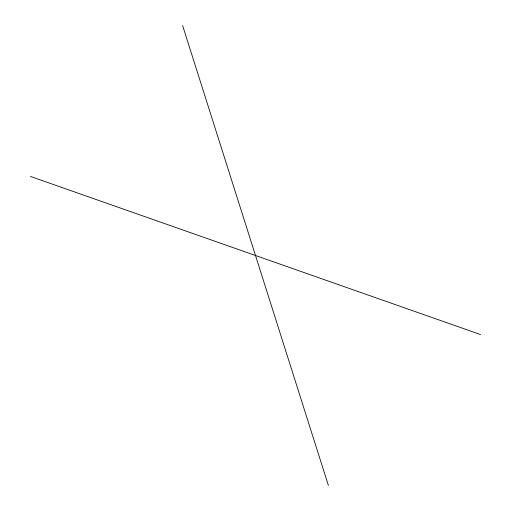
<?xml version="1.0" encoding="UTF-8"?>
<svg xmlns="http://www.w3.org/2000/svg" width="511" height="511" viewBox="0 0 511 511"><rect width="100%" height="100%" fill="white"/><g stroke="black" fill="none" stroke-linecap="round" stroke-linejoin="round"><path stroke-width="0.77" d="M30.456 176.442L480.544 334.558M182.612 25.55L328.388 485.45"/></g></svg>
